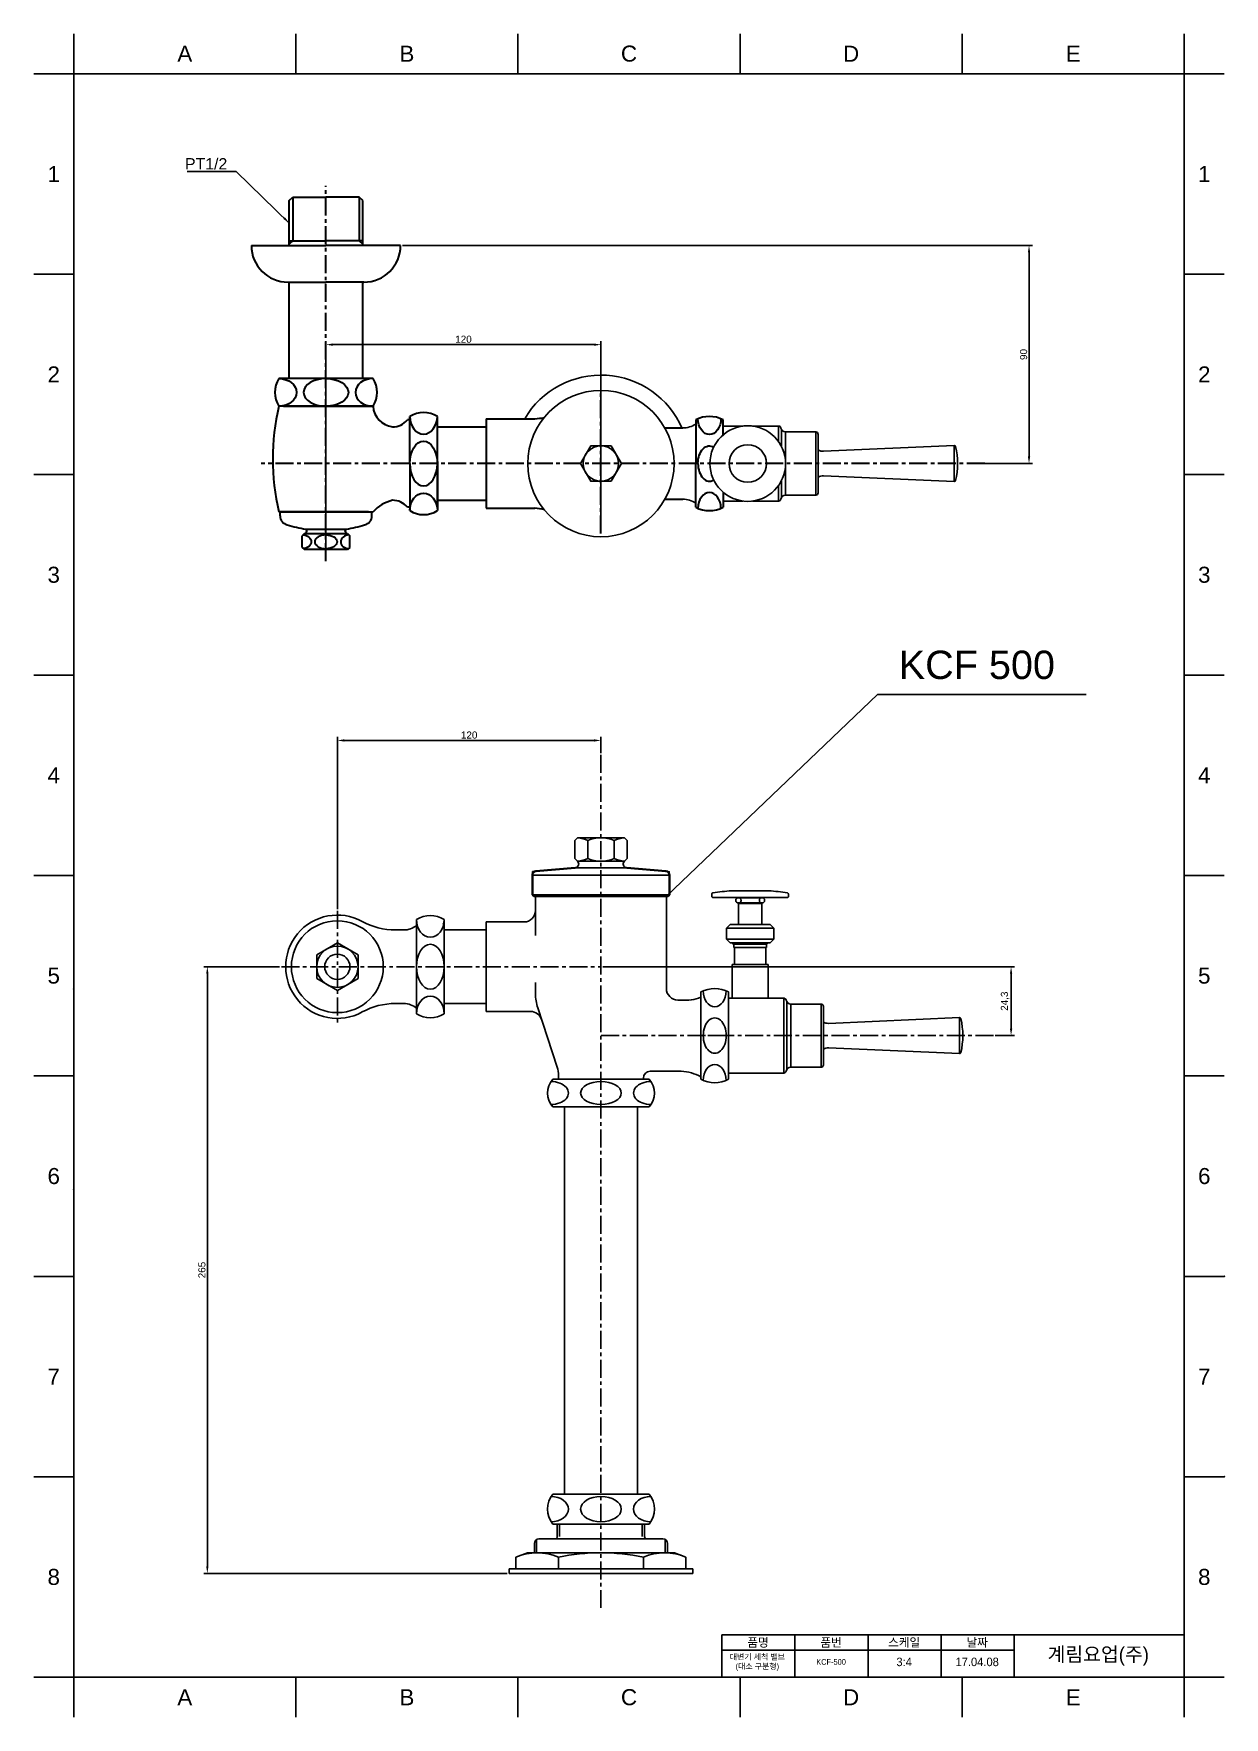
# Model space of a CAD drawing. Header units: millimetres. Extents: x 2753 to 3173, y 554 to 1148.
import ezdxf

# ---------------------------------------------------------------- set-up
doc = ezdxf.new("R2010")
doc.units = ezdxf.units.MM
doc.header["$LTSCALE"] = 0.1
doc.linetypes.add('CENTERX2', pattern=[101.6, 63.5, -12.7, 12.7, -12.7])
for name, color, linetype in [('CENTER', 1, 'CENTERX2'), ('DIM', 3, 'Continuous'), ('FORM', 7, 'Continuous'), ('LINE', 3, 'Continuous'), ('TEXT', 2, 'Continuous')]:
    doc.layers.add(name, color=color, linetype=linetype)
doc.layers.add('Outline', color=7, linetype='Continuous', lineweight=35)
doc.layers.add('Thin', color=5, linetype='Continuous', lineweight=13)
doc.styles.get("Standard").update_dxf_attribs({"font": 'arial.ttf'})
doc.dimstyles.new('ISO-25', dxfattribs={"dimtxt": 2.5, "dimasz": 2.5, "dimexe": 1.25, "dimexo": 0.625, "dimtad": 1, "dimtxsty": 'Standard', "dimcen": 2.5, "dimadec": 0, "dimazin": 0, "dimtfac": 1, "dimtmove": 0, "dimatfit": 3, "dimfxl": 0, "dimarcsym": 0})

# ---------------------------------------------------------------- blocks, each defined once
blk = doc.blocks.new('*D4')
at = {"layer": 'Defpoints', "color": 0}
for p in [(2882.32, 1073.01), (3085.39, 996.06), (3104, 996.06)]:
    blk.add_point(p, dxfattribs=at)
at = {"layer": 'DIM', "color": 0, "lineweight": -2}
for p, q in [((2882.95, 1073.01), (3105.25, 1073.01)), ((3104, 1070.51), (3104, 998.56)), ((3086.01, 996.06), (3105.25, 996.06))]:
    blk.add_line(p, q, dxfattribs=at)
at = {"layer": 'DIM', "color": 0}
for points in [[(3103.58, 1070.51), (3104.42, 1070.51), (3104, 1073.01)], [(3103.58, 998.56), (3104.42, 998.56), (3104, 996.06)]]:
    blk.add_solid(points, dxfattribs=at)
at = {"layer": 'DIM', "color": 0, "insert": (3102.1, 1034.53), "char_height": 2.5, "attachment_point": 5, "rotation": 90}
blk.add_mtext('90', dxfattribs=at)
blk = doc.blocks.new('*D5')
at = {"layer": 'Defpoints', "color": 0}
for p in [(2953, 1038), (2953, 971.37), (2856, 961.63)]:
    blk.add_point(p, dxfattribs=at)
at = {"layer": 'DIM', "color": 0, "lineweight": -2}
for p, q in [((2856, 962.26), (2856, 1039.25)), ((2858.5, 1038), (2950.5, 1038)), ((2953, 971.99), (2953, 1039.25))]:
    blk.add_line(p, q, dxfattribs=at)
at = {"layer": 'DIM', "color": 0}
for points in [[(2858.5, 1038.42), (2858.5, 1037.58), (2856, 1038)], [(2950.5, 1038.42), (2950.5, 1037.58), (2953, 1038)]]:
    blk.add_solid(points, dxfattribs=at)
at = {"layer": 'DIM', "color": 0, "insert": (2904.5, 1039.9), "char_height": 2.5, "attachment_point": 5}
blk.add_mtext('120', dxfattribs=at)
blk = doc.blocks.new('*D6')
at = {"layer": 'Defpoints', "color": 0}
for p in [(2953, 898.37), (2953, 893.27), (2860.01, 838.22)]:
    blk.add_point(p, dxfattribs=at)
at = {"layer": 'DIM', "color": 0, "lineweight": -2}
for p, q in [((2860.01, 838.84), (2860.01, 899.62)), ((2862.51, 898.37), (2950.5, 898.37)), ((2953, 893.89), (2953, 899.62))]:
    blk.add_line(p, q, dxfattribs=at)
at = {"layer": 'DIM', "color": 0}
for points in [[(2862.51, 898.79), (2862.51, 897.95), (2860.01, 898.37)], [(2950.5, 898.79), (2950.5, 897.95), (2953, 898.37)]]:
    blk.add_solid(points, dxfattribs=at)
at = {"layer": 'DIM', "color": 0, "insert": (2906.5, 900.27), "char_height": 2.5, "attachment_point": 5}
blk.add_mtext('120', dxfattribs=at)
blk = doc.blocks.new('*D7')
at = {"layer": 'Defpoints', "color": 0}
for p in [(2840.27, 818.55), (2814.15, 604.54), (2920.6, 604.54)]:
    blk.add_point(p, dxfattribs=at)
at = {"layer": 'DIM', "color": 0, "lineweight": -2}
for p, q in [((2839.64, 818.55), (2812.9, 818.55)), ((2814.15, 816.05), (2814.15, 607.04)), ((2919.97, 604.54), (2812.9, 604.54))]:
    blk.add_line(p, q, dxfattribs=at)
at = {"layer": 'DIM', "color": 0}
for points in [[(2813.73, 816.05), (2814.56, 816.05), (2814.15, 818.55)], [(2813.73, 607.04), (2814.56, 607.04), (2814.15, 604.54)]]:
    blk.add_solid(points, dxfattribs=at)
at = {"layer": 'DIM', "color": 0, "insert": (2812.25, 711.55), "char_height": 2.5, "attachment_point": 5, "rotation": 90}
blk.add_mtext('265', dxfattribs=at)
blk = doc.blocks.new('*D8')
at = {"layer": 'Defpoints', "color": 0}
for p in [(2953, 818.55), (3097.67, 818.55), (3091.46, 794.25)]:
    blk.add_point(p, dxfattribs=at)
at = {"layer": 'DIM', "color": 0, "lineweight": -2}
for p, q in [((2953.62, 818.55), (3098.92, 818.55)), ((3097.67, 796.75), (3097.67, 816.05)), ((3092.09, 794.25), (3098.92, 794.25))]:
    blk.add_line(p, q, dxfattribs=at)
at = {"layer": 'DIM', "color": 0}
for points in [[(3097.25, 816.05), (3098.09, 816.05), (3097.67, 818.55)], [(3097.25, 796.75), (3098.09, 796.75), (3097.67, 794.25)]]:
    blk.add_solid(points, dxfattribs=at)
at = {"layer": 'DIM', "color": 0, "insert": (3095.54, 806.4), "char_height": 2.5, "attachment_point": 5, "rotation": 90}
blk.add_mtext('24,3', dxfattribs=at)

msp = doc.modelspace()

# ---------------------------------------------------------------- linework, layer by layer
for p, q in [((2767.032, 1133.561), (2767.032, 1147.702)), ((2845.375, 1133.561), (2845.375, 1147.702)), ((2923.719, 1133.561), (2923.719, 1147.702)), ((3002.062, 1133.561), (3002.062, 1147.702)), ((3080.406, 1133.561), (3080.406, 1147.702)), ((3158.749, 1133.561), (3158.749, 1147.702)), ((2767.032, 1133.561), (2752.891, 1133.561)), ((2767.032, 1133.561), (2767.032, 567.904)), ((3158.749, 1133.561), (2767.032, 1133.561)), ((3158.749, 567.904), (3158.749, 1133.561)), ((3158.749, 1133.561), (3172.891, 1133.561)), ((2767.032, 1062.854), (2752.891, 1062.854)), ((3158.749, 1062.854), (3172.891, 1062.854)), ((3003.078, 1009.28), (2996.131, 1009.28)), ((3015.629, 1009.28), (3006.488, 1009.28)), ((3028.769, 1007.203), (3018.129, 1007.203)), ((3029.616, 1006.355), (3029.616, 991.278)), ((3077.632, 1002.398), (3031.46, 1000.382)), ((2767.032, 992.147), (2752.891, 992.147)), ((3158.749, 992.147), (3172.891, 992.147)), ((3029.616, 991.278), (3029.616, 985.756)), ((3077.632, 989.713), (3031.46, 991.729)), ((3003.078, 982.831), (2996.131, 982.831)), ((3015.629, 982.831), (3006.488, 982.831)), ((3028.769, 984.908), (3018.129, 984.908)), ((2767.032, 921.44), (2752.891, 921.44)), ((3158.749, 921.44), (3172.891, 921.44)), ((2944.687, 864.021), (2943.774, 863.108)), ((2948.433, 864.021), (2944.687, 864.021)), ((2948.385, 863.108), (2948.385, 856.718)), ((2952.997, 864.021), (2948.433, 864.021)), ((2952.997, 864.021), (2957.561, 864.021)), ((2957.561, 864.021), (2961.308, 864.021)), ((2957.609, 863.108), (2957.609, 856.718)), ((2961.308, 864.021), (2962.22, 863.108)), ((2943.774, 857.973), (2943.774, 856.718)), ((2943.774, 856.718), (2944.728, 855.784)), ((2944.707, 855.805), (2952.997, 855.805)), ((2961.287, 855.805), (2952.997, 855.805)), ((2962.22, 856.718), (2961.266, 855.784)), ((2962.22, 857.973), (2962.22, 856.718)), ((2767.032, 850.733), (2752.891, 850.733)), ((2928.806, 850.867), (2952.997, 850.867)), ((2943.89, 853.441), (2952.997, 853.441)), ((2962.104, 853.441), (2952.997, 853.441)), ((2977.188, 850.867), (2952.997, 850.867)), ((3158.749, 850.733), (3172.891, 850.733)), ((2928.806, 843.938), (2952.997, 843.938)), ((2977.188, 843.938), (2952.997, 843.938)), ((2929.912, 838.394), (2929.912, 829.546)), ((2887.954, 818.549), (2887.954, 835.154)), ((2897.269, 833.939), (2897.674, 833.534)), ((2897.674, 818.549), (2897.674, 835.154)), ((2860.009, 826.967), (2852.719, 822.758)), ((2860.009, 826.967), (2867.299, 822.758)), ((2883.483, 831.509), (2880.505, 831.509)), ((2897.674, 831.509), (2912.497, 831.509)), ((2852.719, 814.341), (2852.719, 822.758)), ((2867.299, 814.341), (2867.299, 822.758)), ((2852.719, 814.341), (2860.009, 810.132)), ((2867.299, 814.341), (2860.009, 810.132)), ((2887.954, 818.549), (2887.954, 801.944)), ((2897.674, 818.549), (2897.674, 801.944)), ((2912.497, 818.549), (2912.497, 802.754)), ((2929.912, 812.928), (2929.912, 809.052)), ((2988.274, 809.666), (2988.274, 794.249)), ((2997.994, 794.249), (2997.994, 809.666)), ((2883.483, 805.589), (2880.505, 805.589)), ((2897.674, 805.589), (2912.497, 805.589)), ((2937.531, 783.166), (2930.714, 804.018)), ((2996.729, 807.474), (2996.722, 807.474)), ((2999.308, 807.474), (2997.994, 807.474)), ((3017.492, 807.474), (2999.308, 807.474)), ((3030.631, 805.397), (3019.992, 805.397)), ((3031.479, 804.549), (3031.479, 789.472)), ((3079.494, 800.592), (3033.322, 798.576)), ((2988.274, 778.833), (2988.274, 794.249)), ((2997.994, 794.249), (2997.994, 778.833)), ((3031.479, 789.472), (3031.479, 783.95)), ((3079.494, 787.907), (3033.322, 789.923)), ((2767.032, 780.025), (2752.891, 780.025)), ((2935.987, 778.859), (2952.997, 778.859)), ((2965.856, 778.859), (2940.138, 778.859)), ((2970.007, 778.859), (2952.997, 778.859)), ((2996.729, 781.025), (2996.722, 781.025)), ((3017.492, 781.025), (2997.994, 781.025)), ((3030.631, 783.102), (3019.992, 783.102)), ((3158.749, 780.025), (3172.891, 780.025)), ((2935.987, 769.139), (2952.997, 769.139)), ((2940.138, 769.139), (2940.138, 632.489)), ((2970.007, 769.139), (2952.997, 769.139)), ((2965.856, 769.139), (2965.856, 632.489)), ((2767.032, 709.318), (2752.891, 709.318)), ((3158.749, 709.318), (3172.891, 709.318)), ((2767.032, 638.611), (2752.891, 638.611)), ((3158.749, 638.611), (3172.891, 638.611)), ((2935.987, 632.489), (2952.997, 632.489)), ((2970.007, 632.489), (2952.997, 632.489)), ((2935.987, 621.959), (2952.997, 621.959)), ((2937.607, 621.959), (2937.607, 617.504)), ((2938.417, 621.959), (2938.417, 617.504)), ((2952.997, 621.959), (2970.007, 621.959)), ((2970.007, 621.959), (2952.997, 621.959)), ((2967.577, 621.959), (2967.577, 617.504)), ((2968.387, 621.959), (2968.387, 617.504)), ((2927.077, 611.834), (2923.027, 610.214)), ((2978.917, 611.834), (2927.077, 611.834)), ((2929.507, 615.074), (2929.507, 611.834)), ((2930.317, 616.477), (2930.317, 611.834)), ((2931.127, 616.694), (2974.867, 616.694)), ((2975.677, 616.477), (2975.677, 611.834)), ((2976.487, 615.074), (2976.487, 611.834)), ((2978.917, 611.834), (2982.967, 610.214)), ((2920.597, 606.164), (2985.397, 606.164)), ((2920.597, 606.164), (2920.597, 604.544)), ((2923.027, 610.214), (2923.027, 606.164)), ((2938.012, 610.214), (2938.012, 606.164)), ((2967.982, 610.214), (2967.982, 606.164)), ((2982.967, 610.214), (2982.967, 606.164)), ((2985.397, 606.164), (2985.397, 604.544)), ((2920.597, 604.544), (2985.397, 604.544)), ((2767.032, 567.904), (2752.891, 567.904)), ((2767.032, 567.904), (3158.749, 567.904)), ((2767.032, 567.904), (2767.032, 553.763)), ((2845.375, 567.904), (2845.375, 553.763)), ((2923.719, 567.904), (2923.719, 553.763)), ((3002.062, 567.904), (3002.062, 553.763)), ((3080.406, 567.904), (3080.406, 553.763)), ((3158.749, 567.904), (3158.749, 553.763)), ((3158.749, 567.904), (3172.891, 567.904))]:
    msp.add_line(p, q)
at = {"color": 0, "lineweight": 30}
for p, q in [((2843.037, 1088.801), (2844.252, 1090.016)), ((2843.037, 1088.801), (2844.252, 1090.016)), ((2868.957, 1088.801), (2867.742, 1090.016)), ((2868.957, 1088.801), (2867.742, 1090.016))]:
    msp.add_line(p, q, dxfattribs=at)
at = {"lineweight": 30}
for p, q in [((2843.037, 1073.006), (2843.037, 1088.801)), ((2844.252, 1090.016), (2855.997, 1090.016)), ((2844.252, 1090.016), (2855.997, 1090.016)), ((2867.742, 1090.016), (2855.997, 1090.016)), ((2867.742, 1090.016), (2855.997, 1090.016)), ((2868.957, 1073.006), (2868.957, 1088.801)), ((2829.672, 1073.006), (2855.997, 1073.006)), ((2882.322, 1073.006), (2855.997, 1073.006)), ((2842.632, 1060.046), (2855.997, 1060.046)), ((2843.037, 1026.026), (2843.037, 1060.046)), ((2869.362, 1060.046), (2855.997, 1060.046)), ((2868.957, 1026.026), (2868.957, 1060.046)), ((2872.602, 1026.026), (2839.392, 1026.026)), ((2855.997, 1016.306), (2839.392, 1016.306)), ((2855.997, 1016.306), (2872.602, 1016.306)), ((2885.562, 1011.446), (2884.721, 1011.446)), ((2885.562, 996.056), (2885.562, 1012.661)), ((2895.282, 996.056), (2895.282, 1012.661)), ((2912.497, 1011.851), (2929.689, 1011.851)), ((2912.497, 1011.851), (2912.497, 980.261)), ((2986.411, 1011.472), (2986.411, 996.056)), ((2996.131, 1006.201), (2996.131, 1011.472)), ((2895.282, 1009.016), (2912.497, 1009.016)), ((2975.527, 1008.611), (2981.894, 1008.611)), ((2885.562, 996.056), (2885.562, 979.451)), ((2895.282, 996.056), (2895.282, 979.451)), ((2986.411, 980.639), (2986.411, 996.056)), ((2885.562, 980.666), (2884.721, 980.666)), ((2895.282, 983.096), (2912.497, 983.096)), ((2912.497, 980.261), (2929.689, 980.261)), ((2975.545, 983.501), (2981.894, 983.501)), ((2996.131, 985.91), (2996.131, 980.639)), ((2839.797, 977.612), (2839.797, 979.046)), ((2839.797, 979.046), (2872.197, 979.046)), ((2870.982, 979.046), (2841.012, 979.046)), ((2870.982, 979.046), (2872.602, 979.046)), ((2872.197, 977.612), (2872.197, 979.046)), ((2848.383, 971.351), (2847.579, 970.547)), ((2847.579, 966.491), (2847.579, 970.547)), ((2848.383, 971.351), (2863.611, 971.351)), ((2848.904, 972.937), (2863.09, 972.937)), ((2849.193, 972.161), (2849.193, 972.316)), ((2862.801, 972.161), (2862.801, 972.316)), ((2863.611, 971.351), (2864.415, 970.547)), ((2864.415, 966.491), (2864.415, 970.547)), ((2847.579, 966.491), (2848.389, 965.681)), ((2863.605, 965.681), (2848.389, 965.681)), ((2864.415, 966.491), (2863.605, 965.681))]:
    msp.add_line(p, q, dxfattribs=at)
at = {"color": 7, "lineweight": 30}
for p, q in [((2872.602, 1016.306), (2839.392, 1016.306)), ((2841.012, 1016.306), (2870.982, 1016.306)), ((2895.282, 981.071), (2895.282, 1011.041)), ((2841.012, 979.046), (2839.392, 979.046))]:
    msp.add_line(p, q, dxfattribs=at)
at = {"color": 0}
for p, q in [((3015.629, 1009.28), (3015.629, 1003.812)), ((3016.666, 1008.042), (3016.666, 1002.105)), ((3018.129, 1007.203), (3018.129, 984.908)), ((3028.769, 1007.203), (3028.769, 984.908)), ((3077.65, 1002.399), (3077.632, 989.713)), ((3015.629, 988.299), (3015.629, 982.831)), ((3016.666, 990.006), (3016.666, 984.069)), ((2992.06, 843.248), (2992.06, 844.166)), ((2999.096, 845.368), (3012.151, 845.368)), ((3019.187, 843.248), (3019.187, 844.166)), ((2992.06, 843.248), (2992.314, 842.994)), ((2992.314, 842.994), (3002.19, 842.994)), ((3001.469, 840.875), (3002.19, 840.875)), ((3001.469, 840.875), (3001.469, 833.394)), ((3001.474, 842.893), (3009.807, 842.893)), ((3001.474, 841.033), (3009.777, 841.033)), ((3002.19, 842.994), (3018.933, 842.994)), ((3002.19, 842.994), (3002.19, 842.893)), ((3002.19, 841.033), (3002.19, 840.875)), ((3002.19, 840.875), (3009.777, 840.875)), ((3009.057, 842.994), (3009.057, 842.893)), ((3009.057, 841.033), (3009.057, 840.875)), ((3009.777, 840.875), (3009.777, 833.394)), ((3019.187, 843.248), (3018.933, 842.994)), ((2998.574, 833.394), (2997.303, 832.123)), ((2997.303, 832.123), (2997.303, 828.308)), ((2997.303, 832.123), (3013.944, 832.123)), ((3001.13, 833.394), (2998.574, 833.394)), ((3010.116, 833.394), (3001.13, 833.394)), ((3012.672, 833.394), (3010.116, 833.394)), ((3013.944, 832.123), (3012.672, 833.394)), ((3013.944, 832.123), (3013.944, 828.308)), ((2998.574, 827.036), (2997.303, 828.308)), ((3013.944, 828.308), (2997.303, 828.308)), ((2999.265, 827.036), (2998.574, 827.036)), ((3011.981, 827.036), (2999.265, 827.036)), ((2999.265, 826.972), (2999.265, 827.036)), ((2999.689, 826.972), (2999.265, 826.972)), ((2999.265, 826.972), (2999.689, 826.548)), ((2999.689, 826.548), (2999.689, 827.036)), ((2999.901, 826.548), (2999.689, 826.548)), ((2999.901, 827.036), (3000.537, 827.036)), ((2999.901, 826.548), (2999.901, 825.276)), ((2999.901, 826.548), (3011.346, 826.548)), ((3000.537, 827.036), (3010.71, 827.036)), ((3001.469, 827.036), (3003.419, 827.036)), ((3007.827, 827.036), (3009.777, 827.036)), ((3010.71, 827.036), (3011.346, 827.036)), ((3011.346, 826.548), (3011.346, 825.276)), ((3011.557, 826.548), (3011.346, 826.548)), ((3011.557, 826.548), (3011.557, 827.036)), ((3011.981, 826.972), (3011.557, 826.972)), ((3011.557, 826.548), (3011.981, 826.972)), ((3012.672, 827.036), (3011.981, 827.036)), ((3011.981, 826.972), (3011.981, 827.036)), ((3013.944, 828.308), (3012.672, 827.036)), ((2999.901, 825.276), (3000.113, 825.276)), ((3000.113, 825.276), (3000.113, 819.342)), ((3011.134, 825.276), (3000.113, 825.276)), ((3011.134, 825.276), (3011.346, 825.276)), ((3011.134, 825.276), (3011.134, 819.342)), ((2999.265, 819.342), (3000.113, 819.342)), ((2999.265, 819.342), (2999.265, 807.898)), ((3000.113, 819.342), (3011.134, 819.342)), ((3011.134, 819.342), (3011.981, 819.342)), ((3011.981, 819.342), (3011.981, 807.898)), ((2999.265, 807.898), (2999.308, 807.898)), ((2999.308, 807.898), (2999.308, 807.474)), ((3011.939, 807.898), (3011.981, 807.898)), ((3011.939, 807.898), (3011.939, 807.474)), ((3017.492, 807.474), (3017.492, 781.025)), ((3018.529, 806.236), (3018.529, 782.263)), ((3019.992, 805.397), (3019.992, 783.102)), ((3030.631, 805.397), (3030.631, 783.102)), ((3079.513, 800.593), (3079.494, 787.907))]:
    msp.add_line(p, q, dxfattribs=at)
at = {"color": 7}
for p, q in [((2943.774, 863.108), (2943.774, 857.973)), ((2962.22, 863.108), (2962.22, 857.973)), ((2929.912, 843.481), (2929.912, 838.394)), ((2976.082, 843.481), (2976.082, 810.854)), ((2897.674, 833.534), (2897.674, 803.564)), ((2912.497, 834.344), (2912.497, 802.754)), ((2925.862, 834.344), (2912.497, 834.344)), ((2928.19, 802.754), (2912.497, 802.754)), ((2981.347, 806.804), (2980.132, 806.804)), ((2996.374, 794.249), (2990.704, 794.249)), ((2938.012, 780.146), (2938.012, 778.859)), ((2967.982, 779.264), (2967.982, 778.859)), ((2981.347, 781.694), (2970.412, 781.694))]:
    msp.add_line(p, q, dxfattribs=at)
at = {"color": 0}
msp.add_lwpolyline([(2956.598, 1002.292), (2960.198, 996.056), (2956.598, 989.819), (2949.396, 989.819), (2945.796, 996.056), (2949.396, 1002.292)], close=True, dxfattribs=at)
for centre, radius in [((2952.997, 996.04), 25.8), ((3004.783, 996.056), 13.334), ((2952.997, 996.056), 6.237), ((3004.783, 996.056), 6.615)]:
    msp.add_circle(centre, radius, dxfattribs=at)
for centre, radius in [((3001.474, 841.963), 0.93), ((3009.807, 841.963), 0.93), ((2860.009, 818.549), 16.2), ((2860.009, 818.549), 7.29), ((2860.009, 818.549), 4.455)]:
    msp.add_circle(centre, radius)
at = {"lineweight": 30}
for centre, radius, start, end in [((2842.632, 1073.006), 12.96, 180, 270), ((2869.362, 1073.006), 12.96, 270, 0), ((2847.015, 1021.166), 9.04, 147.479591, 212.520409), ((2864.979, 1021.166), 9.04, 327.479591, 32.520409), ((2918.22, 997.676), 81, 166.702928, 193.297072), ((2880.4, 1016.775), 7.815, 183.390359, 263.175476), ((2879.471, 1015.901), 6.885, 270, 319.679785), ((2890.422, 1005.038), 9.04, 57.479591, 122.520409), ((2927.195, 1045.999), 34.239, 274.177059, 279.622), ((2991.271, 1002.131), 10.53, 62.513574, 117.486426), ((2883.14, 969.023), 14.543, 104.610323, 136.434426), ((2879.471, 976.211), 6.885, 40.320215, 90), ((2927.314, 946.887), 33.458, 80.411466, 85.928468), ((2991.271, 989.981), 10.53, 242.513574, 297.486426), ((2843.037, 977.612), 3.24, 180, 257.837796), ((2858.327, 1028.848), 56.7, 253.638088, 260.433793), ((2853.667, 1028.848), 56.7, 279.566207, 286.361912), ((2868.957, 977.612), 3.24, 282.162204, 0), ((2890.422, 987.073), 9.04, 237.479591, 302.520409), ((2848.383, 972.161), 0.81, 270, 0), ((2848.383, 972.316), 0.81, 0, 49.951541), ((2863.611, 972.316), 0.81, 130.048459, 180), ((2863.611, 972.161), 0.81, 180, 270)]:
    msp.add_arc(centre, radius, start, end, dxfattribs=at)
for centre, radius, start, end in [((2952.997, 996.056), 31.2, 23.37527, 149.585635), ((3015.629, 1008.432), 0.848, 10.563978, 90), ((3018.129, 1008.899), 1.695, 190.563978, 270), ((3028.769, 1006.355), 0.848, 0, 90), ((3031.312, 1003.77), 3.391, 240, 272.5), ((3077.65, 1001.975), 0.424, 13.691623, 92.5), ((3053.353, 996.056), 25.432, 346.308377, 13.691623), ((3031.312, 988.341), 3.391, 87.5, 120), ((3077.65, 990.136), 0.424, 267.5, 346.308377), ((3015.629, 983.679), 0.848, 270, 349.436022), ((3018.129, 983.212), 1.695, 90, 169.436022), ((3028.769, 985.756), 0.848, 270, 0), ((2944.026, 853.188), 10.836, 66.274317, 86.588807), ((2952.745, 853.188), 10.836, 88.668068, 113.725683), ((2953.249, 853.188), 10.836, 66.274317, 91.331932), ((2961.969, 853.188), 10.836, 93.411193, 113.725683), ((2943.77, 854.806), 1.369, 275, 45.625153), ((2944.026, 866.638), 10.836, 273.509888, 293.725683), ((2952.745, 866.638), 10.836, 246.274317, 271.331932), ((2953.249, 866.638), 10.836, 268.668068, 293.725683), ((2961.969, 866.638), 10.836, 246.274317, 266.490112), ((2962.224, 854.806), 1.369, 134.374847, 265), ((2860.009, 818.549), 18.225, 61.186183, 298.813817), ((2880.505, 855.809), 24.3, 241.186183, 270), ((2883.483, 838.394), 6.885, 270, 310.490701), ((2892.814, 827.532), 9.04, 57.479591, 122.520409), ((2946.112, 809.052), 16.2, 180, 198.103763), ((2993.134, 800.324), 10.53, 62.513574, 117.486426), ((2880.505, 781.289), 24.3, 90, 118.813817), ((2883.483, 798.704), 6.885, 49.509299, 90), ((2892.814, 809.567), 9.04, 237.479591, 302.520409), ((2928.19, 798.704), 4.05, 18.103763, 90), ((3017.492, 806.626), 0.848, 10.563978, 90), ((3019.992, 807.093), 1.695, 190.563978, 270), ((3030.631, 804.549), 0.848, 0, 90), ((3033.175, 801.964), 3.391, 240, 272.5), ((3079.513, 800.169), 0.424, 13.691623, 92.5), ((3055.216, 794.249), 25.432, 346.308377, 13.691623), ((3033.175, 786.535), 3.391, 87.5, 120), ((3079.513, 788.33), 0.424, 267.5, 346.308377), ((2941.556, 773.999), 7.391, 138.88791, 221.11209), ((2928.292, 780.146), 9.72, 0, 18.103763), ((2964.438, 773.999), 7.391, 318.88791, 41.11209), ((2993.134, 788.174), 10.53, 242.513574, 297.486426), ((3017.492, 781.873), 0.848, 270, 349.436022), ((3019.992, 781.406), 1.695, 90, 169.436022), ((3030.631, 783.95), 0.848, 270, 0), ((2942.681, 627.224), 8.516, 141.813016, 218.186984), ((2963.313, 627.224), 8.516, 321.813016, 38.186984), ((2930.52, 593.697), 18.136, 65.599063, 114.400937), ((2931.127, 615.074), 1.62, 90, 180), ((2936.797, 617.504), 0.81, 270, 0), ((2952.997, 541.718), 70.116, 90, 102.34035), ((2952.997, 541.718), 70.116, 77.65965, 90), ((2975.475, 593.697), 18.136, 65.599063, 114.400937), ((2969.197, 617.504), 0.81, 180, 270), ((2974.867, 615.074), 1.62, 0, 90)]:
    msp.add_arc(centre, radius, start, end)
at = {"color": 0}
for centre, radius, start, end in [((2981.855, 1016.867), 8.257, 270.267629, 303.490249), ((2981.855, 975.244), 8.257, 56.509751, 89.732371), ((2992.484, 844.166), 0.424, 98.961972, 180), ((3005.623, 760.846), 84.773, 94.416146, 98.961972), ((3005.623, 760.846), 84.773, 81.038028, 85.583854), ((3018.763, 844.166), 0.424, 0, 81.038028), ((2982.932, 820.374), 13.662, 263.33674, 293.015754), ((2980.535, 765.768), 15.947, 60.968841, 87.080085)]:
    msp.add_arc(centre, radius, start, end, dxfattribs=at)
at = {"color": 7}
for centre, radius, start, end in [((2925.862, 838.394), 4.05, 270, 0), ((2980.132, 810.854), 4.05, 180, 270), ((2970.412, 779.264), 2.43, 90, 180)]:
    msp.add_arc(centre, radius, start, end, dxfattribs=at)
at = {"lineweight": 30, "extrusion": (0, 0, -1)}
for centre, major_axis, ratio, start_param, end_param in [((2839.392, 1021.166), (6.196, 0), 0.7843185, 4.712389, 7.8539816), ((2855.997, 1021.166), (7.906, 0), 0.6147387, 4.712389, 7.8539816), ((2991.271, 1011.851), (0, -5.584), 0.7252454, 4.712389, 7.8539816), ((2890.422, 996.056), (0, 7.906), 0.6147387, 4.712389, 7.8539816), ((2991.271, 996.056), (0, 6.235), 0.6495698, 4.712389, 6.662856), ((2890.422, 979.451), (0, 6.196), 0.7843185, 4.712389, 7.8539816), ((2847.694, 968.447), (3.098, 0), 0.7843185, 4.7799423, 7.7428617), ((2855.997, 968.447), (3.953, 0), 0.6147387, 4.712389, 7.8539816)]:
    msp.add_ellipse(centre, major_axis=major_axis, ratio=ratio, start_param=start_param, end_param=end_param, dxfattribs=at)
at = {"lineweight": 30}
for centre, major_axis, ratio, start_param, end_param in [((2855.997, 1021.166), (-7.906, 0), 0.6147387, 4.712389, 7.8539816), ((2872.602, 1021.166), (-6.196, 0), 0.7843185, 4.712389, 7.8539816), ((2890.422, 1012.661), (0, -6.196), 0.7843185, 4.712389, 7.8539816), ((2890.422, 996.056), (0, -7.906), 0.6147387, 4.712389, 7.8539816), ((2991.271, 996.056), (0, -6.235), 0.6495698, 4.712389, 6.662856), ((2991.271, 980.261), (0, 5.584), 0.7252454, 4.712389, 7.8539816), ((2855.997, 968.447), (-3.953, 0), 0.6147387, 4.712389, 7.8539816), ((2864.299, 968.447), (-3.098, 0), 0.7843185, 4.7799423, 7.7428617)]:
    msp.add_ellipse(centre, major_axis=major_axis, ratio=ratio, start_param=start_param, end_param=end_param, dxfattribs=at)
for centre, major_axis, ratio, start_param, end_param in [((2892.814, 835.154), (0, -6.196), 0.7843185, 4.712389, 7.8539816), ((2892.814, 818.549), (0, -7.906), 0.6147387, 4.712389, 7.8539816), ((2993.134, 794.249), (0, 6.235), 0.6495698, 1.5707963, 4.712389), ((2993.134, 778.454), (0, 5.584), 0.7252454, 4.712389, 7.8539816), ((2935.373, 773.999), (-6.126, 0), 0.6610815, 1.5707963, 4.712389), ((2952.997, 773.999), (-7.168, 0), 0.5650078, 4.712389, 7.8539816), ((2935.373, 627.224), (6.126, 0), 0.7271897, 4.712389, 7.8539816), ((2952.997, 627.224), (-7.168, 0), 0.6215086, 4.712389, 7.8539816)]:
    msp.add_ellipse(centre, major_axis=major_axis, ratio=ratio, start_param=start_param, end_param=end_param)
at = {"extrusion": (0, 0, -1)}
for centre, major_axis, ratio, start_param, end_param in [((2892.814, 818.549), (0, 7.906), 0.6147387, 4.712389, 7.8539816), ((2892.814, 801.944), (0, 6.196), 0.7843185, 4.712389, 7.8539816), ((2993.134, 810.044), (0, -5.584), 0.7252454, 4.712389, 7.8539816), ((2993.134, 794.249), (0, -6.235), 0.6495698, 1.5707963, 4.712389), ((2952.997, 773.999), (7.168, 0), 0.5650078, 4.712389, 7.8539816), ((2970.621, 773.999), (6.126, 0), 0.6610815, 1.5707963, 4.712389), ((2952.997, 627.224), (7.168, 0), 0.6215086, 4.712389, 7.8539816), ((2970.621, 627.224), (-6.126, 0), 0.7271897, 4.712389, 7.8539816)]:
    msp.add_ellipse(centre, major_axis=major_axis, ratio=ratio, start_param=start_param, end_param=end_param, dxfattribs=at)
for p in [(2767.032, 1062.854), (2767.032, 992.147), (2767.032, 921.44), (2767.032, 810.733), (2767.032, 740.025), (2767.032, 709.318), (3172.891, 709.318), (2767.032, 638.611), (3172.891, 638.611), (2845.375, 567.904), (2923.719, 567.904), (3002.062, 567.904)]:
    msp.add_point(p)
at = {"layer": 'CENTER', "lineweight": 30}
for p, q in [((2855.997, 961.631), (2855.997, 1094.066)), ((2952.997, 971.368), (2952.997, 1020.712)), ((3088.377, 996.056), (2833.186, 996.056))]:
    msp.add_line(p, q, dxfattribs=at)
at = {"layer": 'CENTER'}
for p, q in [((2952.997, 893.266), (2952.997, 592.395)), ((2860.009, 838.218), (2860.009, 798.565)), ((2840.265, 818.549), (2952.997, 818.549)), ((3091.463, 794.249), (2952.997, 794.249))]:
    msp.add_line(p, q, dxfattribs=at)
at = {"layer": 'Defpoints', "color": 0, "lineweight": 30}
for p in [(2837.325, 993.558), (2872.348, 979.046)]:
    msp.add_point(p, dxfattribs=at)
at = {"layer": 'Defpoints', "color": 0, "linetype": 'ByBlock'}
for p in [(2875.362, 832.06), (2952.997, 835.559), (2912.497, 802.754), (2988.512, 781.694)]:
    msp.add_point(p, dxfattribs=at)
at = {"layer": 'DIM'}
for p, q in [((2976.082, 843.481), (3050.539, 914.558)), ((3050.539, 914.558), (3124.199, 914.558))]:
    msp.add_line(p, q, dxfattribs=at)
at = {"layer": 'FORM'}
for p, q in [((2995.67, 582.904), (3158.749, 582.904)), ((2995.67, 582.904), (2995.67, 567.904)), ((3021.44, 582.904), (3021.44, 567.904)), ((3047.21, 582.904), (3047.21, 567.904)), ((3072.979, 582.904), (3072.979, 567.904)), ((3098.749, 567.904), (3098.749, 582.904)), ((3098.749, 567.904), (3098.749, 582.904)), ((2995.67, 577.404), (3098.749, 577.404))]:
    msp.add_line(p, q, dxfattribs=at)
at = {"layer": 'LINE', "color": 0, "lineweight": 30}
for p, q in [((2844.252, 1090.016), (2844.252, 1074.626)), ((2867.742, 1090.016), (2867.742, 1074.626)), ((2843.037, 1074.626), (2855.997, 1074.626)), ((2844.252, 1074.626), (2843.037, 1073.411)), ((2868.957, 1074.626), (2855.997, 1074.626)), ((2867.742, 1074.626), (2868.957, 1073.411))]:
    msp.add_line(p, q, dxfattribs=at)
at = {"layer": 'Outline'}
for p, q in [((2928.806, 850.867), (2928.806, 843.938)), ((2943.89, 853.441), (2930.056, 852.231)), ((2962.104, 853.441), (2975.938, 852.231)), ((2977.188, 850.867), (2977.188, 843.938)), ((2928.806, 843.938), (2929.262, 843.481)), ((2929.262, 843.481), (2952.997, 843.481)), ((2976.732, 843.481), (2952.997, 843.481)), ((2977.188, 843.938), (2976.732, 843.481))]:
    msp.add_line(p, q, dxfattribs=at)
for centre, start, end in [((2930.175, 850.867), 95, 180), ((2975.819, 850.867), 0, 85)]:
    msp.add_arc(centre, 1.369, start, end, dxfattribs=at)
at = {"layer": 'Thin'}
for p, q in [((2929.599, 852.191), (2928.806, 852.122)), ((2928.806, 851.323), (2928.806, 852.122)), ((2976.395, 852.191), (2977.188, 852.122)), ((2977.188, 851.323), (2977.188, 852.122))]:
    msp.add_line(p, q, dxfattribs=at)

# ---------------------------------------------------------------- texts
at = {"char_height": 5.657, "attachment_point": 5}
for s, width, insert in [('A', 10, (2806.204, 1140.632)), ('B', 10, (2884.547, 1140.632)), ('C', 10, (2962.891, 1140.632)), ('D', 10, (3041.234, 1140.632)), ('E', 10, (3119.577, 1140.632)), ('1', 50, (2759.961, 1098.207)), ('1', 50, (3165.82, 1098.207)), ('2', 50, (2759.961, 1027.5)), ('2', 50, (3165.82, 1027.5)), ('3', 50, (2759.961, 956.793)), ('3', 50, (3165.82, 956.793)), ('4', 50, (2759.961, 886.086)), ('4', 50, (3165.82, 886.086)), ('5', 50, (2759.961, 815.379)), ('5', 50, (3165.82, 815.379)), ('6', 50, (2759.961, 744.672)), ('6', 50, (3165.82, 744.672)), ('7', 50, (2759.961, 673.965)), ('7', 50, (3165.82, 673.965)), ('8', 50, (2759.961, 603.258)), ('8', 50, (3165.82, 603.258)), ('A', 10, (2806.204, 560.834)), ('B', 10, (2884.547, 560.834)), ('C', 10, (2962.891, 560.834)), ('D', 10, (3041.234, 560.834)), ('E', 10, (3119.577, 560.834))]:
    msp.add_mtext_dynamic_manual_height_columns(s, width=width, gutter_width=12.5, heights=[0], dxfattribs=dict(at, insert=insert))
at = {"layer": 'DIM'}
for s, insert, char_height, attachment_point in [('PT1/2', (2821.187, 1099.736), 4, 9), ('KCF 500', (3085.592, 924.976), 10, 5)]:
    msp.add_mtext(s, dxfattribs=dict(at, insert=insert, char_height=char_height, attachment_point=attachment_point))
at = {"layer": 'TEXT', "linetype": 'CENTERX2', "attachment_point": 5}
for s, insert, char_height in [('{\\fHYGothic-Medium|b0|i0|c129|p18;대변기 세척 밸브\\P(대소 구분형)}', (3008.168, 573.123), 2), ('{\\fHYGothic-Medium|b0|i0|c129|p18;품명}', (3008.401, 580.009), 3), ('{\\fHYGothic-Medium|b0|i0|c129|p18;품번}', (3034.171, 580.009), 3), ('{\\fHYGothic-Medium|b0|i0|c129|p18;스케일}', (3059.941, 580.009), 3), ('{\\fHYGothic-Medium|b0|i0|c129|p18;날짜}', (3085.711, 580.009), 3), ('{\\fHYGothic-Medium|b0|i0|c129|p18;계림요업(주)}', (3128.423, 575.234), 5), ('{\\fHYGothic-Medium|b0|i0|c129|p18;KCF-500}', (3034.171, 573.306), 2), ('{\\fHYGothic-Medium|b0|i0|c129|p18;3:4}', (3059.941, 573.298), 3), ('{\\fHYGothic-Medium|b0|i0|c129|p18;17.04.08}', (3085.711, 573.298), 3)]:
    msp.add_mtext_dynamic_manual_height_columns(s, width=60, gutter_width=12.5, heights=[0], dxfattribs=dict(at, insert=insert, char_height=char_height))

# ---------------------------------------------------------------- dimensions: what is measured, and where the dimension line sits
at = {"layer": 'DIM'}
dim = msp.add_linear_dim(base=(3104, 996.056), p1=(2882.322, 1073.006), p2=(3085.389, 996.056), angle=90, text='90', dimstyle='ISO-25', dxfattribs=at)
dim.commit()
dim.dimension.update_dxf_attribs({"geometry": '*D4', "text_midpoint": (3104, 1034.531), "dimtype": 160})
dim = msp.add_linear_dim(base=(2952.997, 1038.001), p1=(2855.997, 961.631), p2=(2952.997, 971.368), text='120', dimstyle='ISO-25', dxfattribs=at)
dim.commit()
dim.dimension.update_dxf_attribs({"geometry": '*D5', "text_midpoint": (2904.497, 1038.001), "dimtype": 160})
for base, p1, p2, angle, text, picture, middle in [((2952.997, 898.37), (2860.009, 838.218), (2952.997, 893.266), 180, '120', '*D6', (2906.503, 900.271)), ((2814.148, 604.544), (2840.265, 818.549), (2920.597, 604.544), 90, '265', '*D7', (2812.246, 711.547))]:
    dim = msp.add_linear_dim(base=base, p1=p1, p2=p2, angle=angle, text=text, dimstyle='ISO-25', dxfattribs=at)
    dim.commit()
    dim.dimension.update_dxf_attribs({"geometry": picture, "text_midpoint": middle})
dim = msp.add_linear_dim(base=(3097.671, 818.549), p1=(3091.463, 794.249), p2=(2952.997, 818.549), angle=90, dimstyle='ISO-25', dxfattribs=at)
dim.commit()
dim.dimension.update_dxf_attribs({"geometry": '*D8', "text_midpoint": (3095.544, 806.399)})

# ---------------------------------------------------------------- leaders
at = {"layer": 'DIM', "annotation_type": 0, "has_hookline": 1, "hookline_direction": 1, "text_width": 14.183}
msp.add_leader([(2843.037, 1080.903), (2824.312, 1099.111), (2821.812, 1099.111)], dimstyle='ISO-25', dxfattribs=at)

doc.saveas('drawing.dxf')
